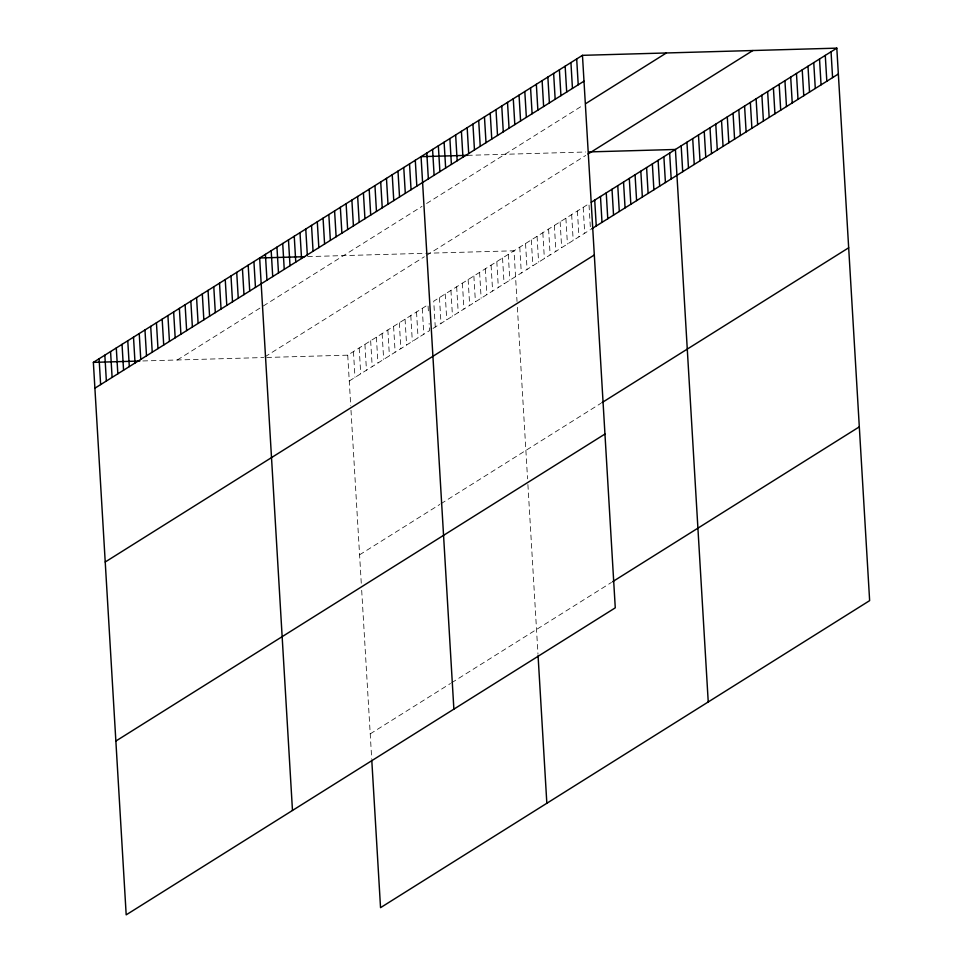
<?xml version="1.0" encoding="UTF-8"?>
<svg xmlns="http://www.w3.org/2000/svg" width="963" height="963" viewBox="0 0 963 963"><rect width="100%" height="100%" fill="white"/><g stroke="black" fill="none" stroke-linecap="round" stroke-linejoin="round"><path stroke-width="0.72" stroke-dasharray="4.82 3.61" d="M177.3 359.981L261.021 307.438M263.308 305.993L421.987 206.395M426.597 203.494L583.385 105.075M264.933 356.828L424.346 256.76M426.633 255.315L585.709 155.452M266.775 357.454L347.727 355.166L428.005 304.777L428.511 313.396M349.256 381.011L429.534 330.622L429.113 323.448M432.977 328.455L590.488 229.591M359.584 554.808L439.862 504.419M441.006 503.697L600.804 403.377M370.225 733.866L450.503 683.477M451.647 682.755L611.445 582.446M467.524 155.344L585.709 151.998M307.618 256.615L424.31 253.317M425.754 253.281L514.013 250.789L517.023 301.455M142.825 360.956L263.778 357.538M590.319 226.714L588.947 203.747L433.735 301.178L435.264 327.023M583.181 207.358L584.722 233.202M577.415 210.981L578.956 236.826M571.661 214.605L573.19 240.437M565.895 218.216L567.424 244.06M560.129 221.839L561.658 247.684M554.363 225.45L555.904 251.295M548.597 229.074L550.138 254.918M542.831 232.697L544.372 258.529M537.065 236.308L538.606 262.153M531.311 239.931L532.84 265.776M525.545 243.543L527.074 269.387M519.779 247.166L521.308 273.011M517.372 307.293L527.568 478.84M527.905 484.521L537.992 654.31M508.283 254.388L509.812 280.221M502.542 257.988L504.082 283.832M496.812 261.587L498.34 287.431M491.082 265.186L492.611 291.031M485.34 268.785L486.881 294.63M479.61 272.385L481.139 298.229M473.868 275.984L475.409 301.828M468.138 279.583L469.679 305.427M462.409 283.182L463.937 309.027M456.667 286.781L458.207 312.626M450.937 290.381L452.478 316.225M445.207 293.98L446.736 319.824M439.465 297.579L441.006 323.424M422.263 308.377L423.804 334.221M416.534 311.976L418.062 337.82M410.792 315.575L412.333 341.42M405.062 319.174L406.603 345.019M399.332 322.774L400.861 348.618M393.59 326.373L395.131 352.217M387.86 329.972L389.401 355.816M382.13 333.571L383.659 359.416M376.389 337.17L377.929 363.015M370.659 340.77L372.2 366.614M364.929 344.369L366.458 370.213M359.187 347.968L360.728 373.813M353.457 351.567L354.986 377.412M347.727 355.166L350.737 405.844M350.989 410.226L361.269 583.229M361.691 590.331L371.694 758.7"/><path stroke-width="1.44" d="M582.459 55.336L615.273 607.834L126.189 914.85L93.363 362.365L582.459 55.336L836.811 48.15L869.637 600.635L380.541 907.664L371.778 760.156M94.904 388.197L583.987 81.181M585.697 103.631L666.396 52.965M588.02 154.008L752.873 50.521M591.258 202.29L836.811 48.15M591.631 228.869L838.352 73.995M105.22 561.995L594.315 254.978M601.959 402.654L848.668 247.792M115.861 741.053L604.957 434.036M612.6 581.712L859.309 426.85M467.524 155.344L421.06 156.656L453.874 709.141M588.598 151.925L675.412 149.47L708.238 701.955M304.621 256.7L259.649 257.976L292.475 810.461M93.363 362.365L139.828 361.041M831.045 51.773L832.586 77.618M825.279 55.385L826.82 81.229M819.525 59.008L821.054 84.852M813.759 62.619L815.288 88.464M807.993 66.242L809.522 92.087M802.227 69.866L803.768 95.71M796.461 73.477L798.002 99.321M790.695 77.1L792.236 102.945M784.929 80.711L786.47 106.556M779.175 84.335L780.704 110.179M773.409 87.958L774.938 113.803M767.643 91.569L769.172 117.414M761.877 95.193L763.418 121.037M756.111 98.804L757.652 124.648M750.346 102.427L751.886 128.272M744.58 106.05L746.12 131.895M738.826 109.662L740.354 135.506M733.06 113.285L734.588 139.129M727.294 116.896L728.822 142.741M721.528 120.519L723.069 146.364M715.762 124.143L717.303 149.987M709.996 127.754L711.537 153.599M704.23 131.377L705.771 157.222M698.476 134.989L700.005 160.833M692.71 138.612L694.239 164.456M686.944 142.235L688.473 168.08M681.178 145.846L682.707 171.691M669.646 153.081L671.187 178.925M663.88 156.704L665.421 182.549M658.114 160.327L659.655 186.172M652.36 163.939L653.889 189.783M646.594 167.562L648.123 193.407M640.828 171.173L642.357 197.018M635.062 174.797L636.603 200.641M629.296 178.42L630.837 204.252M623.53 182.031L625.071 207.876M617.765 185.654L619.305 211.499M612.011 189.266L613.539 215.11M606.245 192.889L607.773 218.733M600.479 196.512L602.007 222.345M594.713 200.123L596.253 225.968M576.693 58.96L578.221 84.804M570.927 62.571L572.455 88.415M565.161 66.194L566.701 92.039M559.395 69.818L560.935 95.662M553.629 73.429L555.17 99.273M547.863 77.052L549.404 102.897M542.109 80.663L543.638 106.508M536.343 84.287L537.872 110.131M530.577 87.91L532.106 113.754M524.811 91.521L526.352 117.366M519.045 95.144L520.586 120.989M513.279 98.756L514.82 124.6M507.513 102.379L509.054 128.223M538.076 655.767L546.84 803.274M501.759 106.002L503.288 131.847M495.993 109.613L497.522 135.458M490.227 113.237L491.756 139.081M484.461 116.848L486.002 142.693M478.695 120.471L480.236 146.316M472.929 124.095L474.47 149.939M467.163 127.706L468.704 153.55M461.409 131.329L462.938 157.174M455.643 134.94L457.172 160.785M449.877 138.564L451.406 164.408M444.112 142.187L445.652 168.031M438.346 145.798L439.886 171.643M432.58 149.421L434.12 175.266M426.814 153.033L428.354 178.877M415.294 160.279L416.823 186.124M409.528 163.891L411.057 189.735M403.762 167.514L405.303 193.358M397.996 171.125L399.537 196.97M392.23 174.748L393.771 200.593M386.464 178.372L388.005 204.216M380.71 181.983L382.239 207.827M374.944 185.606L376.473 211.451M369.178 189.217L370.707 215.062M363.412 192.841L364.941 218.685M357.646 196.464L359.187 222.309M351.88 200.075L353.421 225.92M346.114 203.699L347.655 229.543M340.348 207.31L341.889 233.154M334.594 210.933L336.123 236.778M328.828 214.556L330.357 240.389M323.062 218.168L324.591 244.012M317.296 221.791L318.837 247.635M311.531 225.402L313.071 251.247M305.765 229.025L307.305 254.87M299.999 232.649L301.539 258.481M294.245 236.26L295.773 262.105M288.479 239.883L290.007 265.728M282.713 243.495L284.241 269.339M276.947 247.118L278.488 272.962M271.181 250.741L272.722 276.574M265.415 254.352L266.956 280.197M253.919 261.575L255.46 287.419M248.189 265.174L249.718 291.019M242.447 268.773L243.988 294.618M236.717 272.373L238.258 298.217M230.988 275.972L232.516 301.816M225.246 279.571L226.787 305.415M219.516 283.17L221.045 309.015M213.786 286.769L215.315 312.614M208.044 290.369L209.585 316.213M202.314 293.968L203.843 319.812M196.572 297.567L198.113 323.412M190.843 301.166L192.383 327.011M185.113 304.765L186.641 330.61M179.371 308.365L180.912 334.209M173.641 311.964L175.182 337.808M167.911 315.563L169.44 341.408M162.169 319.162L163.71 345.007M156.439 322.761L157.98 348.606M150.71 326.361L152.238 352.205M144.968 329.96L146.508 355.804M139.238 333.559L140.767 359.404M133.508 337.158L135.037 363.003M127.766 340.758L129.307 366.602M122.036 344.357L123.565 370.201M116.294 347.956L117.835 373.8M110.564 351.555L112.105 377.4M104.835 355.154L106.363 380.999M99.093 358.766L100.633 384.598"/></g></svg>
